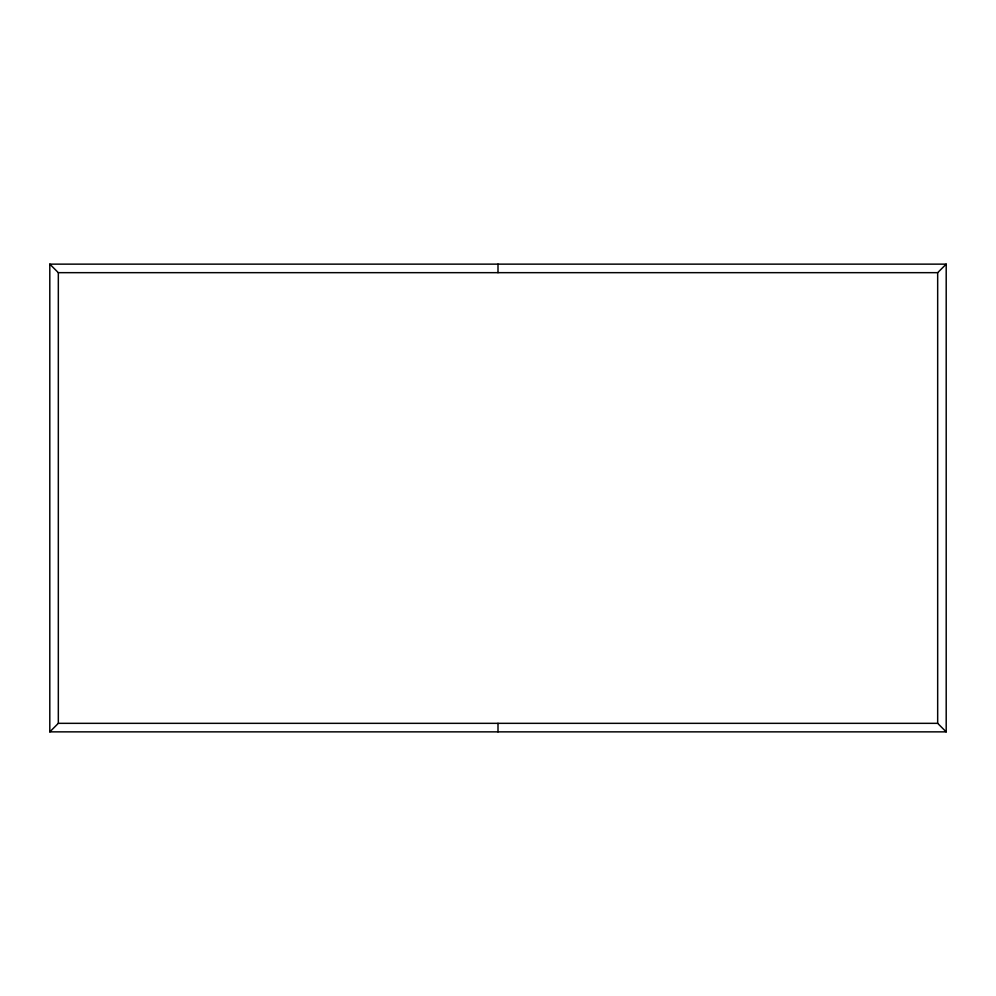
<?xml version="1.0" encoding="UTF-8"?>
<svg xmlns="http://www.w3.org/2000/svg" width="996" height="996" viewBox="0 0 996 996"><rect width="100%" height="100%" fill="white"/><g stroke="black" fill="none" stroke-linecap="round" stroke-linejoin="round"><path stroke-width="1.49" d="M49.8 731.861L58.328 723.333L937.672 723.333L946.2 731.861L946.2 264.139L49.8 264.139L49.8 731.861L946.2 731.861M49.8 264.139L58.328 272.667L937.672 272.667L946.2 264.139M937.672 272.667L937.672 723.333M498 264.139L498 272.667M498 723.333L498 731.861M58.328 272.667L58.328 723.333"/></g></svg>
